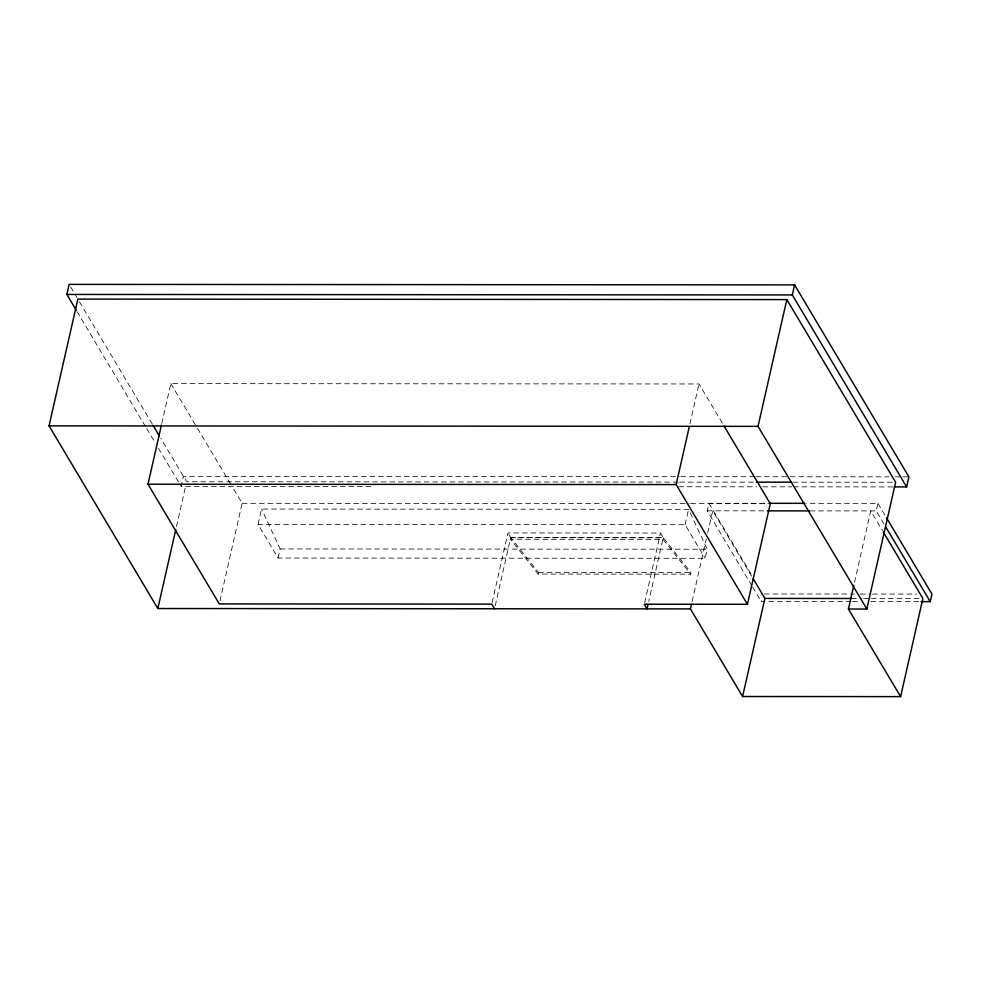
<?xml version="1.0" encoding="UTF-8"?>
<svg xmlns="http://www.w3.org/2000/svg" width="981" height="981" viewBox="0 0 981 981"><rect width="100%" height="100%" fill="white"/><g stroke="black" fill="none" stroke-linecap="round" stroke-linejoin="round"><path stroke-width="0.74" stroke-dasharray="4.91 3.68" d="M510.512 539.292L510.782 537.686L663.303 537.796L690.992 572.561L690.722 574.167L538.201 574.057L510.512 539.292L663.021 539.403L690.722 574.167M538.201 574.057L538.483 572.45L510.782 537.686M663.021 539.403L663.303 537.796M161.767 423.547L170.841 383.608L698.999 383.976L723.291 424.748M370.941 486.539L181.166 486.404L183.447 476.349L679.33 476.692M176.47 526.503L185.617 486.233M219.952 600.961L242.135 503.314L231.945 486.208M258.064 524.381L261.559 509.041L688.588 509.335L707.215 549.237L705.143 558.324L278.114 558.03L258.064 524.381L685.106 524.676L705.143 558.324M278.114 558.03L280.174 548.943L261.559 509.041M492.119 602.628L507.962 532.928L660.471 533.039L663.242 537.686L648.748 601.451M495.233 605.792L510.721 537.588L507.962 532.928M644.64 602.739L660.471 533.039M689.925 423.915L698.999 383.976M685.106 524.676L688.588 509.335M751.838 585.743L707.215 510.807L708.932 503.253L768.307 503.302M692.108 601.476L706.295 539.047M707.644 533.1L712.709 510.807L751.642 576.19M851.067 601.586L761.231 601.512L761.808 598.999M854.512 582.26L870.711 510.917L882.397 530.537M884.04 524.075L876.217 510.917L877.921 503.376L806.37 503.327M680.863 476.692L754.328 476.741M755.861 476.754L889.019 476.84M895.138 476.852L901.257 476.852M902.79 476.852L908.909 476.852M678.178 482.1L186.635 481.757L160.737 438.213M679.71 482.112L754.732 482.161M793.016 482.186L895.616 482.26M678.582 486.76L756.633 486.809M762.764 486.821L791.839 486.834M793.371 486.834L892.857 486.907M242.135 503.314L689.153 503.621M690.685 503.633L770.293 503.682M707.215 510.807L766.59 510.843M809.938 510.88L876.217 510.917M510.721 537.588L663.242 537.686M280.174 548.943L707.215 549.237M538.483 572.45L690.992 572.561M764.469 593.971L854.304 594.032M860.386 594.045L871.054 594.045M872.575 594.045L916.72 594.081M851.483 598.484L862.115 598.484M863.636 598.484L869.718 598.496M871.238 598.496L921.367 598.533M852.587 601.586L860.202 601.586M870.858 601.598L919.577 601.623M877.921 503.376L884.972 515.209M708.932 503.253L751.986 575.565M752.623 587.055L761.231 601.512M170.841 383.608L196.691 427.017M197.475 428.329L231.16 484.896M70.693 287.004L76.947 297.525M79.412 301.719L152.202 423.939M77.021 311.529L145.924 427.238M146.709 428.55L155.317 443.02M158.456 448.28L181.166 486.404"/><path stroke-width="1.47" d="M76.236 310.217L66.831 294.435L69.124 284.38L794.585 284.882L908.909 476.852L906.628 486.919L894.39 486.907M883.182 531.837L922.888 598.533L900.607 696.62L742.592 696.51L690.428 608.907L157.831 608.527L49.05 425.864L77.855 299.095L786.823 299.597L895.616 482.26L866.812 609.029L848.43 609.017L853.838 585.228M494.559 608.76L491.788 604.112L219.278 603.916L147.984 484.209L161.436 425.031M157.831 608.527L175.795 529.482M648.073 604.419L647.068 608.87L644.296 604.222L747.436 604.296L770.293 503.682L724.076 426.073M747.436 604.296L676.142 484.577L689.251 426.882M690.428 608.907L691.433 604.443M866.812 609.029L758.031 426.355L786.823 299.597M906.628 486.919L792.305 294.95L794.585 284.882M742.592 696.51L764.886 598.422L753.2 578.802M921.098 601.635L930.233 601.635L931.95 594.094L886.542 517.833M66.831 294.435L792.305 294.95M49.05 425.864L758.031 426.355M756.265 482.161L791.483 482.186M147.984 484.209L676.142 484.577M769.827 503.302L804.849 503.327M767.4 510.843L809.227 510.88M764.886 598.422L851.483 598.484M885.61 526.699L930.233 601.635M848.43 609.017L900.607 696.62M152.987 425.251L159.241 435.772"/></g></svg>
